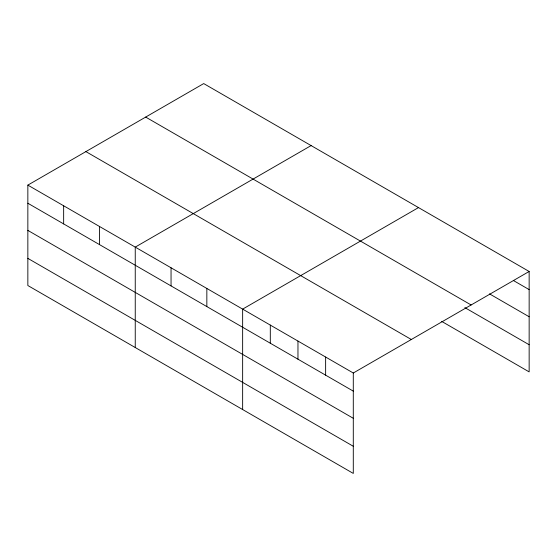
<?xml version="1.0" encoding="UTF-8"?>
<svg xmlns="http://www.w3.org/2000/svg" width="557" height="557" viewBox="0 0 557 557"><rect width="100%" height="100%" fill="white"/><g stroke="black" fill="none" stroke-linecap="round" stroke-linejoin="round"><path stroke-width="0.84" d="M353.291 418.293L353.291 373.002L27.85 185.112L27.85 285.525L353.291 473.422L353.291 418.293L27.85 230.396M441.673 321.389L529.15 371.888L529.15 271.475L203.709 83.578L27.85 185.112M311.105 145.586L135.247 247.113L135.247 347.533M418.502 207.587L242.643 309.121L242.643 409.534M353.291 373.002L529.15 271.475M513.45 280.54L529.15 289.605M489.526 293.88L529.15 316.759M145.676 117.081L471.118 304.978M464.851 307.617L529.15 344.734M85.882 151.601L411.324 339.498M27.85 203.242L353.291 391.132M27.85 258.371L353.291 446.268M325.629 357.03L325.629 375.167M297.967 341.058L297.967 359.195M270.305 325.086L270.305 343.223M206.842 288.449L206.842 306.587M171.048 267.785L171.048 285.915M99.445 226.448L99.445 244.579M63.651 205.777L63.651 223.914"/></g></svg>
